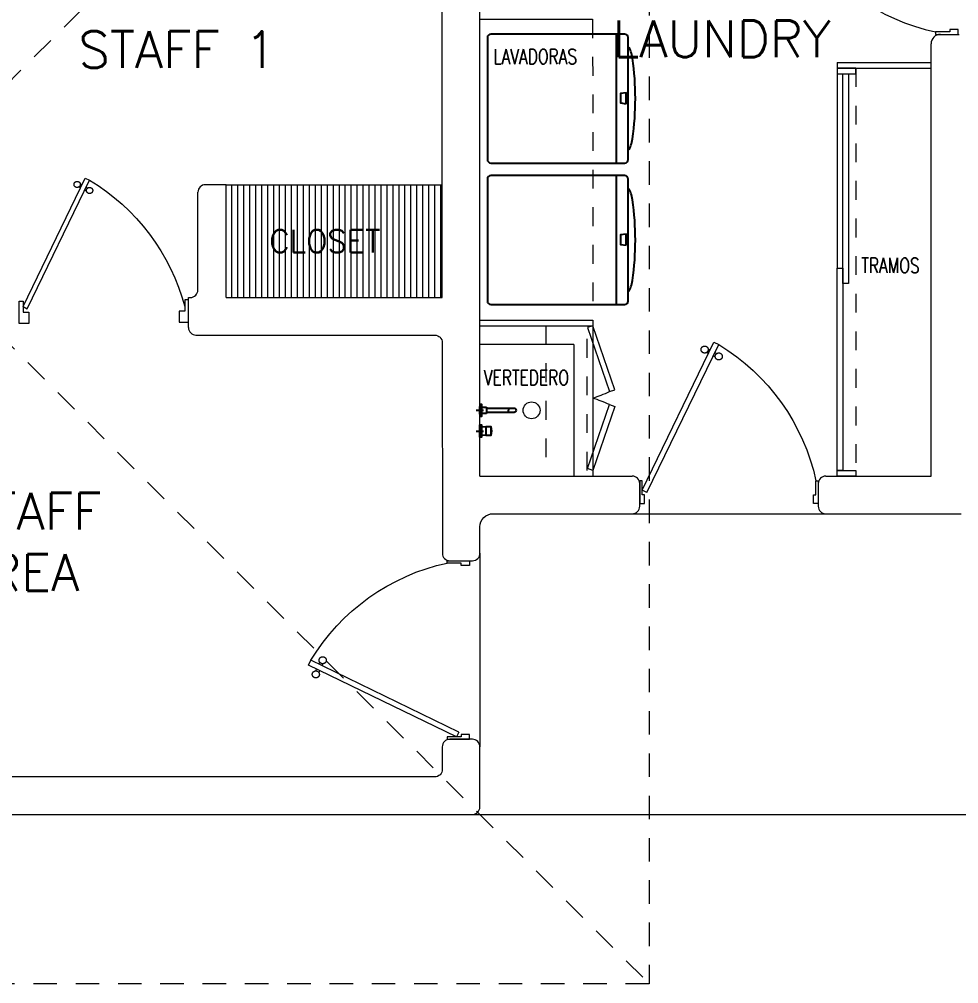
# Model space of a CAD drawing. Header units: metres. Extents: x -232 to 581, y 30 to 789.
# Drawn here: x 96.52 to 101.51, y 725.79 to 730.92 of the extents above; entities that cross this region are included whole.
import ezdxf

# ---------------------------------------------------------------- set-up
doc = ezdxf.new("R2010")
doc.units = ezdxf.units.M
for name, pattern in [('CENTER2', [28.575, 19.05, -3.175, 3.175, -3.175]), ('DASHED', [0.75, 0.5, -0.25]), ('HIDDEN2', [0.1875, 0.125, -0.0625])]:
    doc.linetypes.add(name, pattern=pattern)
for name, color, linetype, lineweight in [('A-DOOR', 35, 'Continuous', 5), ('A-WALL', 250, 'Continuous', 20), ('closets', 253, 'Continuous', 0), ('MOB FIJOS', 251, 'Continuous', 0), ('PROYECCION', 9, 'DASHED', 0), ('textos', 7, 'Continuous', 0)]:
    doc.layers.add(name, color=color, linetype=linetype, lineweight=lineweight)
doc.layers.add('MOBILIARIOS', color=252, linetype='Continuous')
doc.layers.add('PISO', color=7, linetype='Continuous', lineweight=5, true_color=0xe6e6e6)
doc.layers.add('Techos 1', color=7, linetype='HIDDEN2', lineweight=9, true_color=0x42391a)
doc.styles.add('Arch-Dim', font='romans.shx', dxfattribs={"width": 0.75})
doc.styles.get("Standard").update_dxf_attribs({"font": 'arial.ttf'})

# ---------------------------------------------------------------- blocks, each defined once
blk = doc.blocks.new('puerta 1.00')
at = {"layer": 'A-DOOR'}
for p, q in [((-0.15, -0.0125), (-0.9369, -0.3949)), ((-0.1376, -0.038), (-0.9245, -0.4204)), ((-0.1376, -0.038), (-0.15, -0.0125)), ((-0.8777, -0.3661), (-0.8826, -0.3559)), ((-0.9369, -0.3949), (-0.9245, -0.4204)), ((-0.8946, -0.3743), (-0.8996, -0.3641)), ((-0.8822, -0.3998), (-0.8772, -0.4101)), ((-0.8653, -0.3916), (-0.8603, -0.4018))]:
    blk.add_line(p, q, dxfattribs=at)
for points in [[(-0.08, 0), (-0.08, -0.025), (-0.125, -0.025), (-0.125, -0.0125), (-0.2, -0.0125), (-0.2, 0), (-0.08, 0)], [(-0.08, -0.95), (-0.08, -0.925), (-0.125, -0.925), (-0.125, -0.9375), (-0.2, -0.9375), (-0.2, -0.95), (-0.08, -0.95)]]:
    blk.add_lwpolyline(points, dxfattribs=at)
blk.add_arc((0.0366, 0.1602), 1.1229, 211.1336, 257.8343, dxfattribs=at)
for points in [[(-0.8982, -0.3642), (-0.9033, -0.3642), (-0.912, -0.3591), (-0.917, -0.3504), (-0.917, -0.3403), (-0.912, -0.3316), (-0.9033, -0.3265), (-0.8932, -0.3265), (-0.8844, -0.3316), (-0.8794, -0.3403), (-0.8794, -0.3504), (-0.8844, -0.3591), (-0.8932, -0.3642), (-0.8982, -0.3642)], [(-0.8617, -0.4394), (-0.8667, -0.4394), (-0.8754, -0.4344), (-0.8805, -0.4256), (-0.8805, -0.4156), (-0.8754, -0.4068), (-0.8667, -0.4018), (-0.8566, -0.4018), (-0.8479, -0.4068), (-0.8428, -0.4156), (-0.8428, -0.4257), (-0.8479, -0.4344), (-0.8566, -0.4394), (-0.8617, -0.4394)]]:
    blk.add_open_spline(points, degree=2, dxfattribs=at)
blk = doc.blocks.new('P90')
at = {"layer": 'A-DOOR'}
for p, q in [((-0.0476, -0.8576), (0.6364, -0.5264)), ((-0.0368, -0.88), (0.6473, -0.5489)), ((0.5843, -0.5517), (0.58, -0.5427)), ((0.5992, -0.5445), (0.5949, -0.5355)), ((0.6473, -0.5489), (0.6364, -0.5264)), ((0.5952, -0.5741), (0.5995, -0.5831)), ((0.6101, -0.5669), (0.6144, -0.5759)), ((-0.0368, -0.88), (-0.0476, -0.8576))]:
    blk.add_line(p, q, dxfattribs=at)
for points in [[(-0.06, -0.02), (-0.06, -0.05), (-0.12, -0.05), (-0.12, 0), (0, 0), (0, -0.02)], [(-0.0668, -0.88), (-0.0668, -0.85), (-0.1268, -0.85), (-0.1268, -0.9), (-0.0068, -0.9), (-0.0068, -0.88)]]:
    blk.add_lwpolyline(points, close=True, dxfattribs=at)
blk.add_arc((-0.3259, -1.105), 1.1228, 31.0139, 75.0797, dxfattribs=at)
for points in [[(0.5812, -0.5096), (0.5857, -0.5096), (0.5933, -0.5141), (0.5977, -0.5218), (0.5977, -0.5306), (0.5933, -0.5383), (0.5856, -0.5427), (0.5767, -0.5427), (0.5691, -0.5383), (0.5647, -0.5306), (0.5647, -0.5217), (0.5691, -0.514), (0.5768, -0.5096), (0.5812, -0.5096)], [(0.6133, -0.5758), (0.6177, -0.5758), (0.6254, -0.5803), (0.6298, -0.5879), (0.6298, -0.5968), (0.6253, -0.6045), (0.6176, -0.6089), (0.6088, -0.6089), (0.6011, -0.6044), (0.5967, -0.5967), (0.5967, -0.5879), (0.6011, -0.5802), (0.6088, -0.5758), (0.6133, -0.5758)]]:
    blk.add_open_spline(points, degree=2, dxfattribs=at)
blk = doc.blocks.new('bn29-51')
at = {"linetype": 'Continuous'}
for p, q in [((-0.1425, 0), (-0.0775, 0)), ((-0.1425, 0), (-0.1425, -0.0081)), ((-0.0775, -0.0081), (-0.0775, 0)), ((0.0325, 0), (-0.0325, 0)), ((-0.0325, 0), (-0.0325, -0.0081)), ((0.0325, -0.0081), (0.0325, 0)), ((-0.142, -0.0086), (-0.078, -0.0086)), ((-0.1275, -0.0086), (-0.1275, -0.035)), ((-0.1275, -0.035), (-0.0925, -0.035)), ((-0.1215, -0.035), (-0.1215, -0.152)), ((-0.0985, -0.152), (-0.0985, -0.035)), ((-0.0925, -0.035), (-0.0925, -0.0086)), ((-0.032, -0.0086), (0.032, -0.0086)), ((-0.0242, -0.0335), (-0.024, -0.0579)), ((0.024, -0.0333), (-0.024, -0.0333)), ((-0.0232, -0.0086), (-0.023, -0.0305)), ((-0.0226, -0.031), (-0.0226, -0.0322)), ((-0.0225, -0.031), (0.0225, -0.031)), ((0.0226, -0.0322), (0.0226, -0.031)), ((0.023, -0.0305), (0.0232, -0.0086)), ((0.024, -0.0579), (0.0242, -0.0335)), ((0.0242, -0.0335), (0.0242, -0.0335)), ((-0.0175, -0.0587), (-0.0175, -0.06)), ((-0.017, -0.0605), (0.017, -0.0605)), ((-0.0071, -0.061), (-0.0071, -0.0605)), ((-0.0071, -0.061), (-0.0071, -0.0605)), ((-0.0071, -0.061), (-0.0071, -0.0605)), ((-0.0071, -0.061), (-0.0071, -0.0605)), ((-0.0071, -0.061), (-0.0071, -0.0605)), ((-0.0071, -0.061), (-0.0071, -0.0605)), ((-0.007, -0.061), (-0.0071, -0.061)), ((-0.0071, -0.061), (-0.0071, -0.061)), ((-0.0071, -0.061), (-0.0071, -0.061)), ((-0.0071, -0.061), (-0.0071, -0.061)), ((-0.0071, -0.061), (-0.0071, -0.061)), ((-0.0071, -0.061), (-0.0071, -0.061)), ((-0.007, -0.061), (-0.007, -0.0605)), ((-0.007, -0.061), (-0.007, -0.0605)), ((-0.007, -0.061), (-0.007, -0.0605)), ((-0.0069, -0.061), (-0.007, -0.061)), ((-0.007, -0.061), (-0.007, -0.061)), ((-0.007, -0.061), (-0.007, -0.061)), ((-0.0069, -0.061), (-0.0069, -0.0605)), ((-0.0069, -0.061), (-0.0069, -0.0605)), ((-0.0068, -0.061), (-0.0069, -0.061)), ((-0.0069, -0.061), (-0.0069, -0.061)), ((-0.0068, -0.061), (-0.0068, -0.0605)), ((-0.0068, -0.061), (-0.0068, -0.0605)), ((-0.0067, -0.061), (-0.0068, -0.061)), ((-0.0068, -0.061), (-0.0068, -0.061)), ((-0.0067, -0.061), (-0.0067, -0.0605)), ((-0.0067, -0.061), (-0.0067, -0.0605)), ((-0.0067, -0.061), (-0.0067, -0.0605)), ((-0.0066, -0.061), (-0.0067, -0.061)), ((-0.0067, -0.061), (-0.0067, -0.061)), ((-0.0067, -0.061), (-0.0067, -0.061)), ((-0.0066, -0.061), (-0.0066, -0.0605)), ((-0.0066, -0.061), (-0.0066, -0.0605)), ((-0.0065, -0.061), (-0.0066, -0.061)), ((-0.0066, -0.061), (-0.0066, -0.061)), ((-0.0065, -0.061), (-0.0065, -0.0605)), ((-0.0064, -0.061), (-0.0065, -0.061)), ((-0.0064, -0.061), (-0.0064, -0.0605)), ((-0.0063, -0.061), (-0.0064, -0.061)), ((-0.0063, -0.061), (-0.0063, -0.0605)), ((-0.0063, -0.061), (-0.0063, -0.0605)), ((-0.0062, -0.061), (-0.0063, -0.061)), ((-0.0063, -0.061), (-0.0063, -0.061)), ((-0.0062, -0.061), (-0.0062, -0.0605)), ((-0.0061, -0.061), (-0.0062, -0.061)), ((-0.0061, -0.061), (-0.0061, -0.0605)), ((-0.006, -0.061), (-0.0061, -0.061)), ((-0.006, -0.061), (-0.006, -0.0605)), ((-0.0058, -0.061), (-0.006, -0.061)), ((-0.0058, -0.061), (-0.0058, -0.0605)), ((-0.0057, -0.061), (-0.0058, -0.061)), ((-0.0057, -0.061), (-0.0057, -0.0605)), ((-0.0056, -0.061), (-0.0057, -0.061)), ((-0.0056, -0.061), (-0.0056, -0.0605)), ((-0.0055, -0.061), (-0.0056, -0.061)), ((-0.0055, -0.0605), (-0.0055, -0.061)), ((-0.0052, -0.061), (-0.0055, -0.061)), ((-0.0052, -0.061), (-0.0051, -0.061)), ((-0.0051, -0.0605), (-0.0051, -0.061)), ((-0.0051, -0.061), (-0.0051, -0.061)), ((-0.0051, -0.061), (-0.0034, -0.061)), ((-0.0034, -0.061), (-0.0034, -0.0605)), ((-0.0034, -0.061), (-0.0016, -0.061)), ((-0.0016, -0.061), (0.0016, -0.061)), ((0.0016, -0.061), (0.0027, -0.061)), ((0.0027, -0.061), (0.0027, -0.0605)), ((0.0027, -0.061), (0.0037, -0.061)), ((0.0037, -0.061), (0.0038, -0.061)), ((0.0038, -0.061), (0.0038, -0.0605)), ((0.0038, -0.061), (0.0052, -0.061)), ((0.0055, -0.061), (0.0052, -0.061)), ((0.0055, -0.061), (0.0055, -0.0605)), ((0.0055, -0.061), (0.0067, -0.061)), ((0.0067, -0.061), (0.0067, -0.0605)), ((0.0067, -0.061), (0.0069, -0.061)), ((0.0069, -0.061), (0.0069, -0.0605)), ((0.0175, -0.06), (0.0175, -0.0587)), ((-0.1215, -0.152), (-0.11, -0.152)), ((-0.1215, -0.152), (-0.1215, -0.1788)), ((-0.0985, -0.152), (-0.11, -0.152)), ((-0.0985, -0.1788), (-0.0985, -0.152)), ((-0.1215, -0.1788), (-0.1215, -0.1825)), ((-0.0985, -0.1825), (-0.0985, -0.1788))]:
    blk.add_line(p, q, dxfattribs=at)
at = {"linetype": 'CENTER2'}
for p, q in [((-0.09, 0), (-0.13, 0)), ((-0.11, 0.02), (-0.11, -0.02)), ((0.02, 0), (-0.02, 0)), ((0, 0.02), (0, -0.02))]:
    blk.add_line(p, q, dxfattribs=at)
at = {"linetype": 'Continuous'}
for centre, radius, start, end in [((-0.142, -0.0081), 0.0005, 180, 270), ((-0.078, -0.0081), 0.0005, 270, 0), ((-0.032, -0.0081), 0.0005, 180, 270), ((-0.024, -0.0335), 0.0002, 89.9603, 180.7921), ((-0.0225, -0.0305), 0.0005, 180.5, 253.0499), ((-0.0221, -0.0322), 0.0005, 180.5, 205.8892), ((0, -0.0214), 0.0251, 205.8892, 208.3369), ((0, -0.0214), 0.0251, 331.6671, 334.1108), ((0.0225, -0.0305), 0.0005, 286.9501, 359.5), ((0.0221, -0.0322), 0.0005, 334.1108, 359.5), ((0.024, -0.0335), 0.0002, 359.5288, 90.0657), ((0.032, -0.0081), 0.0005, 270, 0), ((-0.017, -0.06), 0.0005, 180.5, 270), ((0.017, -0.06), 0.0005, 270, 359.5)]:
    blk.add_arc(centre, radius, start, end, dxfattribs=at)
for points, knots in [([(-0.024, -0.0579), (-0.024, -0.0579), (-0.0227, -0.0579), (-0.0174, -0.0579), (-0.0094, -0.0579), (-0.0031, -0.0579), (0.0018, -0.0579), (0.0054, -0.0579), (0.0113, -0.0579), (0.0176, -0.0579), (0.0226, -0.0579), (0.024, -0.0579), (0.024, -0.0579)], [0.2206625, 0.2206625, 0.2206625, 0.2206625, 0.2830677, 0.3454723, 0.4077886, 0.4703297, 0.470399, 0.5062925, 0.5420964, 0.5956479, 0.6553983, 0.7204072, 0.7204072, 0.7204072, 0.7204072]), ([(-0.024, -0.0579), (-0.024, -0.0579), (-0.024, -0.058), (-0.0239, -0.0581), (-0.0239, -0.0582), (-0.0238, -0.0583), (-0.0237, -0.0583), (-0.0236, -0.0584), (-0.0235, -0.0584)], [0, 0, 0, 0, 0.239285, 0.369927, 0.500175, 0.630368, 0.760882, 1, 1, 1, 1]), ([(0.0235, -0.0584), (0.0236, -0.0584), (0.0237, -0.0583), (0.0238, -0.0583), (0.0239, -0.0582), (0.0239, -0.0581), (0.024, -0.058), (0.024, -0.0579), (0.024, -0.0579)], [0, 0, 0, 0, 0.239117, 0.369631, 0.499824, 0.630072, 0.760714, 1, 1, 1, 1])]:
    blk.add_open_spline(points, degree=3, knots=knots, dxfattribs=at)
for points in [[(-0.0235, -0.0584), (-0.0214, -0.0585), (-0.0194, -0.0587), (-0.0175, -0.0588)], [(0.0175, -0.0588), (0.0194, -0.0587), (0.0214, -0.0585), (0.0235, -0.0584)], [(-0.1215, -0.1825), (-0.1215, -0.1851), (-0.119, -0.1903), (-0.113, -0.1925), (-0.11, -0.1925)], [(-0.11, -0.1925), (-0.107, -0.1925), (-0.101, -0.1903), (-0.0985, -0.1851), (-0.0985, -0.1825)]]:
    blk.add_open_spline(points, degree=3, dxfattribs=at)
blk = doc.blocks.new('cl02b-planta')
blk.add_lwpolyline([(1.0729, 0.6704), (0.3871, 0.6704)])
blk.add_lwpolyline([(0.7026, 0.6181), (0.7608, 0.6181), (0.757, 0.6473), (0.7064, 0.6473)], close=True)
for centre, start, end in [((0.4058, 1.3378), 90, 180), ((1.0541, 1.3378), 0, 90), ((0.4058, 0.626), 180, 270), ((1.0541, 0.626), 270, 360)]:
    blk.add_arc(centre, 0.0187, start, end)
for points in [[(0.3871, 1.3378), (0.3871, 1.1005), (0.3871, 0.8633), (0.3871, 0.626)], [(1.0541, 1.3565), (0.838, 1.3565), (0.6219, 1.3565), (0.4058, 1.3565)], [(1.0729, 0.626), (1.0729, 0.8633), (1.0729, 1.1005), (1.0729, 1.3378)], [(0.4058, 0.6072), (0.4221, 0.6072), (0.4385, 0.6072), (0.4549, 0.6072)]]:
    blk.add_open_spline(points, degree=3)
for points, knots in [([(0.4549, 0.6072), (0.6383, 0.6072), (0.8216, 0.6072), (1.005, 0.6072), (1.0214, 0.6072), (1.0378, 0.6072), (1.0541, 0.6072)], [-3.008028, -3.008028, -3.008028, -3.008028, -1.202999, -1.202999, -1.202999, -1.041988, -1.041988, -1.041988, -1.041988]), ([(0.4549, 0.6072), (0.4673, 0.5945), (0.4923, 0.5878), (0.5896, 0.5738), (0.6583, 0.5691), (0.73, 0.5691)], [-2.130599, -2.130599, -2.130599, -2.130599, -1.882644, -1.882644, -1.083277, -1.083277, -1.083277, -1.083277]), ([(0.73, 0.5691), (0.8016, 0.5691), (0.8703, 0.5738), (0.9676, 0.5878), (0.9926, 0.5945), (1.005, 0.6072)], [-1.083277, -1.083277, -1.083277, -1.083277, -0.28391, -0.28391, -0.035954, -0.035954, -0.035954, -0.035954])]:
    blk.add_open_spline(points, degree=3, knots=knots)
blk = doc.blocks.new('27.11.2025 LN09 1ER NIVEL')
at = {"layer": 'closets', "true_color": 0x000000, "transparency": 33554687}
h = blk.add_hatch(dxfattribs=at)
h.set_pattern_fill('LINE', color=18, scale=0.01, angle=90)
h.set_pattern_definition([(90, (68.595354, 290.310115), (-0.03175, 2e-18), [])])
h.paths.add_polyline_path([(174.4338, 94.5941), (175.5833, 94.5941), (175.5833, 93.9941), (174.4338, 93.9941)])
at = {"layer": 'A-WALL', "color": 18, "true_color": 0x000000}
for p, q in [((175.5838, 93.9941), (175.5838, 97.4041)), ((178.2338, 95.3941), (178.3338, 95.3941)), ((178.1838, 93.0441), (178.1838, 95.3441)), ((174.2838, 94.0341), (174.2838, 94.5541)), ((174.4338, 94.5941), (174.3238, 94.5941)), ((174.4338, 93.9941), (174.4338, 94.5941)), ((174.2338, 93.9941), (174.2438, 93.9941)), ((174.2338, 93.8341), (174.2338, 93.9941)), ((174.4338, 93.9941), (175.5838, 93.9941)), ((175.7838, 93.0441), (176.5938, 93.0441)), ((177.6238, 93.0441), (178.1838, 93.0441)), ((177.5838, 93.0041), (177.5838, 92.8841)), ((177.6238, 92.8441), (178.3438, 92.8441))]:
    blk.add_line(p, q, dxfattribs=at)
for points in [[(175.7838, 93.0441), (175.7838, 97.0041, -0.414214), (175.8238, 97.0441), (176.3438, 97.0441, 0.414214), (176.3838, 97.0841), (176.3838, 97.2041, 0.414214), (176.3438, 97.2441), (175.8238, 97.2441, -0.414214), (175.7838, 97.2841), (175.7838, 97.6041, 0.414214), (175.7438, 97.6441), (175.5338, 97.6441)], [(174.2732, 93.7941), (175.5437, 93.7941, -0.414086), (175.5837, 93.7541), (175.5842, 92.6341, 0.414086), (175.6242, 92.5941), (175.7443, 92.5941, 0.415429), (175.7843, 92.6343), (175.7838, 92.7741, -0.414214), (175.8538, 92.8441), (176.5638, 92.8441)], [(175.8538, 92.8441), (176.5938, 92.8441, 0.414214), (176.6338, 92.8841), (176.6338, 93.0041)]]:
    blk.add_lwpolyline(points, format="xyb", dxfattribs=at)
blk.add_lwpolyline([(178.1838, 93.0441), (178.1838, 94.6777)], dxfattribs=at)
blk.add_lwpolyline([(175.5438, 91.4441), (173.2238, 91.4441, 0.414214), (173.1838, 91.4041), (173.1838, 91.2841, 0.414214), (173.2238, 91.2441), (175.7438, 91.2441, 0.414214), (175.7838, 91.2841), (175.7838, 91.6041, 0.414214), (175.7438, 91.6441), (175.6238, 91.6441, 0.414214), (175.5838, 91.6041), (175.5838, 91.4841, -0.414214)], format="xyb", close=True, dxfattribs=at)
for centre, radius, start, end in [((178.2338, 95.3441), 0.05, 90, 180), ((174.3238, 94.5541), 0.04, 90, 180), ((174.2438, 94.0341), 0.04, 270, 360), ((174.2738, 93.8341), 0.04, 180, 270), ((176.5938, 93.0041), 0.04, 0, 90), ((177.6238, 93.0041), 0.04, 90, 180), ((177.6238, 92.8841), 0.04, 180, 270)]:
    blk.add_arc(centre, radius, start, end, dxfattribs=at)
at = {"layer": 'closets', "color": 18, "true_color": 0x000000, "transparency": 33554687}
blk.add_line((174.4338, 94.5941), (175.5838, 94.5941), dxfattribs=at)
at = {"layer": 'MOB FIJOS', "color": 18, "true_color": 0x000000}
for p, q in [((175.7838, 95.4741), (176.3836, 95.4741)), ((177.6838, 95.2441), (178.1838, 95.2441)), ((177.6838, 95.2441), (177.6838, 94.1503)), ((177.6838, 95.2141), (178.1838, 95.2141)), ((175.7838, 93.8741), (176.3841, 93.8741)), ((175.7838, 93.8441), (176.3841, 93.8441)), ((176.3841, 93.8441), (176.3841, 93.0441)), ((176.2838, 93.7441), (175.7838, 93.7441)), ((176.2841, 93.7441), (176.2841, 93.0441))]:
    blk.add_line(p, q, dxfattribs=at)
for points in [[(177.6838, 95.1841), (177.7838, 95.1841), (177.7838, 95.2141), (177.6838, 95.2141)], [(177.7438, 94.0695), (177.7138, 94.0695), (177.7138, 95.1841), (177.7438, 95.1841)], [(177.7138, 93.0741), (177.6838, 93.0741), (177.6838, 94.1503), (177.7138, 94.1503)], [(176.4734, 93.4938), (176.5018, 93.5036), (176.3841, 93.8441), (176.3557, 93.8343)], [(176.4734, 93.4245), (176.5018, 93.4147), (176.3841, 93.0741), (176.3557, 93.0839)], [(177.6838, 93.0741), (177.7838, 93.0741), (177.7838, 93.0441), (177.6838, 93.0441)]]:
    blk.add_lwpolyline(points, close=True, dxfattribs=at)
for centre, start, end in [((176.0614, 94.4233), 288.5038, 293.9059), ((176.0614, 92.4949), 66.0941, 71.4962)]:
    blk.add_arc(centre, 1.0168, start, end, dxfattribs=at)
blk.add_ellipse((176.0588, 93.3941), major_axis=(0.0318, -0.0318), ratio=1, start_param=2.356194489560823, end_param=8.639379796740409, dxfattribs=at)
at = {"layer": 'PISO', "color": 18, "true_color": 0x000000}
for p, q in [((176.5938, 92.8441), (177.6238, 92.8441)), ((175.7843, 92.6343), (175.7838, 91.6041)), ((175.7438, 91.2441), (183.8238, 91.2441))]:
    blk.add_line(p, q, dxfattribs=at)
at = {"layer": 'PROYECCION', "color": 18, "linetype": 'DASHED', "ltscale": 0.1, "true_color": 0x000000}
for p, q in [((176.3836, 95.4741), (176.3841, 93.8441)), ((177.7838, 95.2141), (177.7838, 93.0441)), ((176.1338, 93.8441), (176.1338, 93.0441)), ((176.3541, 93.0741), (176.3541, 93.8441))]:
    blk.add_line(p, q, dxfattribs=at)
at = {"layer": 'Techos 1', "color": 18, "true_color": 0x000000}
for p, q in [((176.6838, 98.5441), (172.5838, 94.4441)), ((176.6838, 98.5441), (176.6838, 90.3441)), ((172.5838, 94.4441), (176.6838, 90.3441)), ((176.6838, 90.3441), (166.8838, 90.344))]:
    blk.add_line(p, q, dxfattribs=at)
at = {"color": 18, "true_color": 0x000000, "xscale": -1.000000000000002, "rotation": 90}
blk.add_blockref('bn29-51', (175.7838, 93.2841), dxfattribs=at)
at = {"layer": 'A-DOOR', "color": 18, "true_color": 0x000000}
blk.add_blockref('puerta 1.00', (178.4078, 96.3441), dxfattribs=at)
for name, p, xscale, rotation in [('P90', (174.2338, 93.9824), -1, 270), ('puerta 1.00', (176.6338, 92.8191), -1.000000000000002, 90), ('puerta 1.00', (176.6338, 92.8191), -1.000000000000002, 90), ('puerta 1.00', (175.8092, 91.6441), -1, 180)]:
    blk.add_blockref(name, p, dxfattribs=dict(at, xscale=xscale, rotation=rotation))
at = {"layer": 'MOBILIARIOS', "color": 18, "true_color": 0x000000, "rotation": 90}
for p in [(177.1799, 94.3226), (177.1799, 93.5699)]:
    blk.add_blockref('cl02b-planta', p, dxfattribs=at)
at = {"layer": 'textos', "color": 18, "true_color": 0x000000}
for s, insert, char_height, width, attachment_point in [('{\\Fromans|c0; LAUNDRY}', (176.3563, 95.2719), 0.195, 3.404877, 7), ('{\\Fromans|c0; STAFF 1}', (173.5141, 95.2154), 0.195, 3.404877, 7), ('\\pxqc;{\\Fromans|c0;\\H0.8x;CLOSET\\H1.25x; }', (176.6564, 94.234), 0.15, 3.392974, 9), ('{\\Fromans|c0;STAFF \\PAREA}', (173.0182, 92.4343), 0.195, 3.422974, 7)]:
    blk.add_mtext(s, dxfattribs=dict(at, insert=insert, char_height=char_height, width=width, attachment_point=attachment_point))
at = {"layer": 'textos', "color": 18, "true_color": 0x000000, "char_height": 0.08, "attachment_point": 1, "style": 'Arch-Dim'}
for s, insert, width in [('\\pxt5.9124,29;LAVADORAS', (175.8561, 95.3161), 26.65337), ('\\pxqc,t5.9124,29;TRAMOS', (177.5747, 94.2046), 0.785938)]:
    blk.add_mtext(s, dxfattribs=dict(at, insert=insert, width=width))
at = {"layer": 'textos', "color": 18, "lineweight": 13, "true_color": 0x000000, "insert": (175.8053, 93.6078), "char_height": 0.08, "width": 26.65337, "attachment_point": 1, "style": 'Arch-Dim'}
blk.add_mtext('\\pxt5.9124,29;VERTEDERO', dxfattribs=at)

msp = doc.modelspace()

# ---------------------------------------------------------------- block references
at = {"color": 1}
msp.add_blockref('27.11.2025 LN09 1ER NIVEL', (-76.818, 635.4443), dxfattribs=at)

doc.saveas('drawing.dxf')
